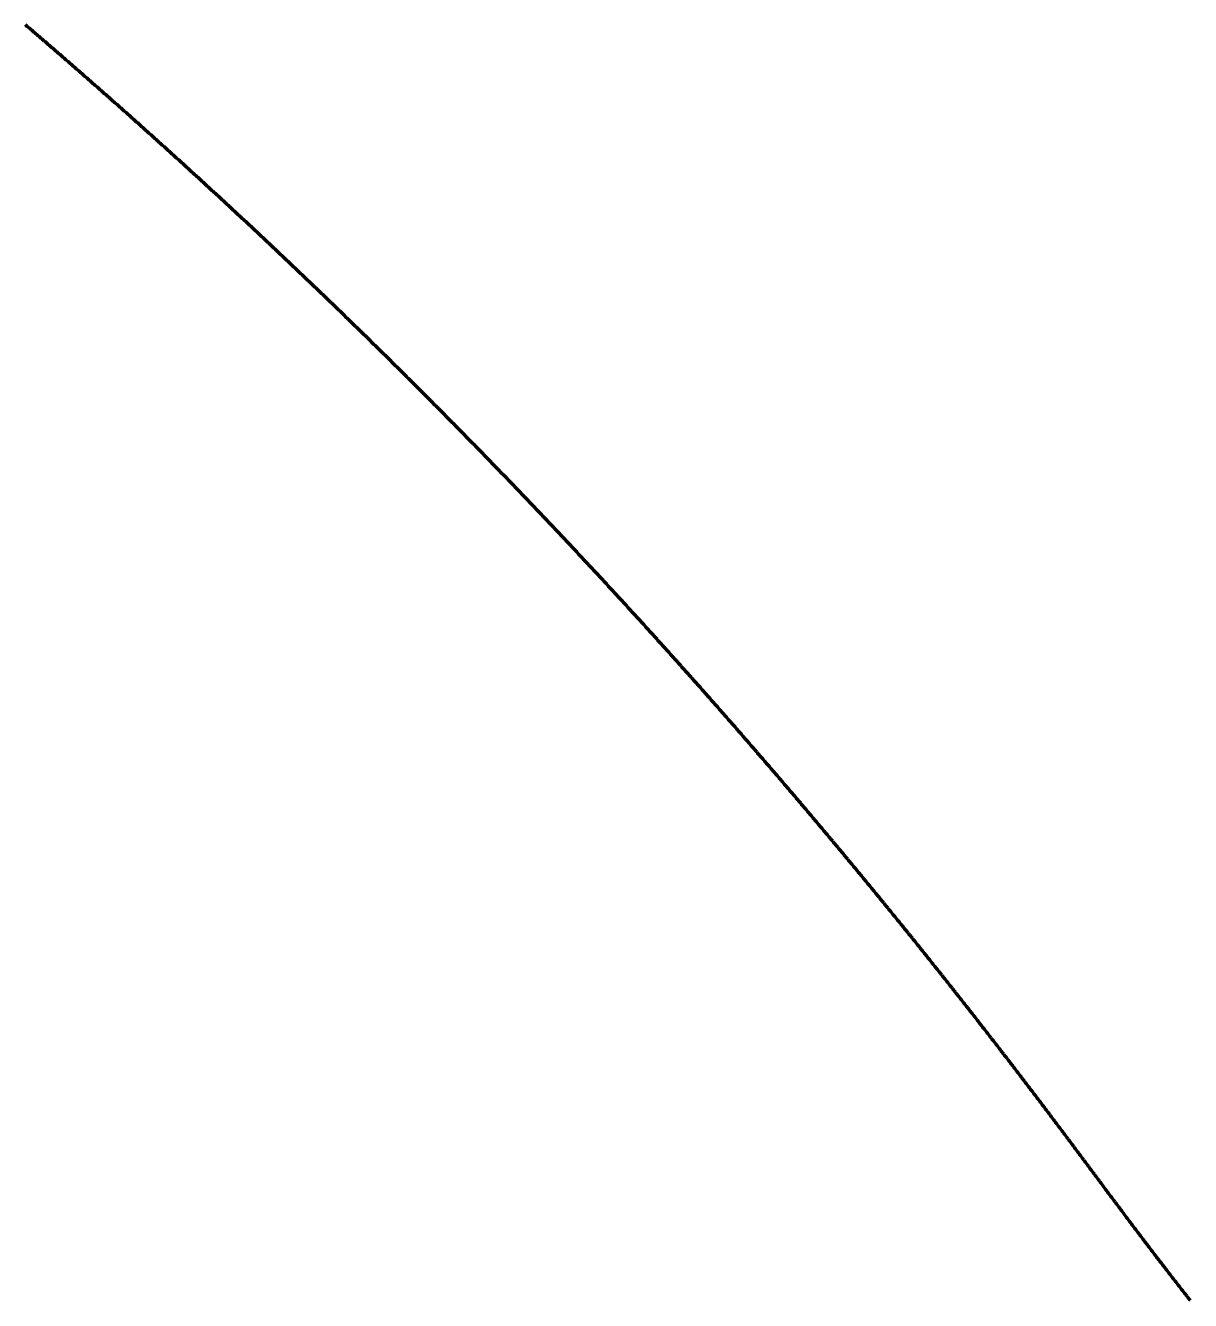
# Model space of a CAD drawing. Header units: metres. Extents: x 84843 to 90196, y 2281619 to 2289011.
# Drawn here: x 88462.3 to 88884.5, y 2284852.8 to 2285314.7 of the extents above; entities that cross this region are included whole.
import ezdxf

# ---------------------------------------------------------------- set-up
doc = ezdxf.new("R2010")
doc.units = ezdxf.units.M
doc.layers.add('Linje - 1', color=5, linetype='Continuous', lineweight=200)

msp = doc.modelspace()

# ---------------------------------------------------------------- linework, layer by layer
at = {"layer": 'Linje - 1'}
msp.add_polyline3d([(88884.46, 2284852.73, 10.27), (88884.15, 2284853.13, 10.28), (88883.84, 2284853.52, 10.29), (88883.53, 2284853.91, 10.3), (88883.22, 2284854.3, 10.31), (88882.91, 2284854.7, 10.33), (88882.6, 2284855.09, 10.34), (88882.29, 2284855.48, 10.35), (88881.98, 2284855.87, 10.36), (88881.67, 2284856.27, 10.37), (88881.36, 2284856.66, 10.38), (88881.06, 2284857.05, 10.39), (88880.75, 2284857.45, 10.4), (88880.44, 2284857.84, 10.41), (88880.13, 2284858.24, 10.42), (88879.82, 2284858.63, 10.43), (88879.52, 2284859.02, 10.44), (88879.21, 2284859.42, 10.45), (88878.9, 2284859.81, 10.46), (88878.59, 2284860.21, 10.47), (88878.29, 2284860.6, 10.49), (88877.98, 2284861, 10.5), (88877.67, 2284861.39, 10.51), (88877.37, 2284861.79, 10.52), (88877.06, 2284862.18, 10.53), (88876.76, 2284862.58, 10.54), (88876.45, 2284862.97, 10.55), (88876.14, 2284863.37, 10.56), (88875.84, 2284863.77, 10.58), (88875.53, 2284864.16, 10.59), (88875.23, 2284864.56, 10.6), (88874.92, 2284864.95, 10.61), (88874.62, 2284865.35, 10.62), (88874.31, 2284865.75, 10.64), (88874.01, 2284866.14, 10.65), (88873.7, 2284866.54, 10.66), (88873.4, 2284866.94, 10.67), (88873.1, 2284867.33, 10.68), (88872.79, 2284867.73, 10.69), (88872.49, 2284868.13, 10.71), (88872.18, 2284868.52, 10.72), (88871.88, 2284868.92, 10.73), (88871.58, 2284869.32, 10.74), (88871.27, 2284869.72, 10.76), (88870.97, 2284870.11, 10.77), (88870.67, 2284870.51, 10.78), (88870.36, 2284870.91, 10.79), (88870.06, 2284871.31, 10.81), (88869.76, 2284871.7, 10.82), (88869.45, 2284872.1, 10.83), (88869.15, 2284872.5, 10.84), (88868.85, 2284872.9, 10.86), (88868.55, 2284873.3, 10.87), (88868.24, 2284873.69, 10.88), (88867.94, 2284874.09, 10.9), (88867.64, 2284874.49, 10.91), (88867.34, 2284874.89, 10.92), (88867.04, 2284875.29, 10.94), (88866.73, 2284875.69, 10.95), (88866.43, 2284876.09, 10.96), (88866.13, 2284876.48, 10.98), (88865.83, 2284876.88, 10.99), (88865.53, 2284877.28, 11), (88865.23, 2284877.68, 11.02), (88864.93, 2284878.08, 11.03), (88864.63, 2284878.48, 11.04), (88864.32, 2284878.88, 11.06), (88864.02, 2284879.28, 11.07), (88863.72, 2284879.68, 11.08), (88863.42, 2284880.08, 11.1), (88863.12, 2284880.48, 11.11), (88862.82, 2284880.88, 11.13), (88862.52, 2284881.28, 11.14), (88862.22, 2284881.68, 11.15), (88861.92, 2284882.07, 11.17), (88861.62, 2284882.47, 11.18), (88861.32, 2284882.87, 11.2), (88861.02, 2284883.27, 11.21), (88860.72, 2284883.67, 11.22), (88860.42, 2284884.07, 11.24), (88860.12, 2284884.47, 11.25), (88859.82, 2284884.87, 11.27), (88859.52, 2284885.27, 11.28), (88859.22, 2284885.67, 11.3), (88858.92, 2284886.08, 11.31), (88858.62, 2284886.48, 11.33), (88858.32, 2284886.88, 11.34), (88858.02, 2284887.28, 11.36), (88857.72, 2284887.68, 11.37), (88857.42, 2284888.08, 11.39), (88857.12, 2284888.48, 11.4), (88856.82, 2284888.88, 11.42), (88856.52, 2284889.28, 11.43), (88856.22, 2284889.68, 11.45), (88855.93, 2284890.08, 11.46), (88855.63, 2284890.48, 11.48), (88855.33, 2284890.88, 11.49), (88855.03, 2284891.28, 11.51), (88854.73, 2284891.68, 11.52), (88854.43, 2284892.08, 11.54), (88854.13, 2284892.48, 11.55), (88853.83, 2284892.88, 11.57), (88853.53, 2284893.29, 11.58), (88853.23, 2284893.69, 11.6), (88852.94, 2284894.09, 11.62), (88852.64, 2284894.49, 11.63), (88852.34, 2284894.89, 11.65), (88852.04, 2284895.29, 11.66), (88851.74, 2284895.69, 11.68), (88851.44, 2284896.09, 11.7), (88851.14, 2284896.49, 11.71), (88850.84, 2284896.89, 11.73), (88850.54, 2284897.29, 11.74), (88850.25, 2284897.69, 11.76), (88849.95, 2284898.1, 11.78), (88849.65, 2284898.5, 11.79), (88849.35, 2284898.9, 11.81), (88849.05, 2284899.3, 11.83), (88848.75, 2284899.7, 11.84), (88848.45, 2284900.1, 11.86), (88848.15, 2284900.5, 11.88), (88847.86, 2284900.9, 11.89), (88847.56, 2284901.3, 11.91), (88847.26, 2284901.7, 11.93), (88846.96, 2284902.11, 11.94), (88846.66, 2284902.51, 11.96), (88846.36, 2284902.91, 11.98), (88846.06, 2284903.31, 11.99), (88845.76, 2284903.71, 12.01), (88845.47, 2284904.11, 12.03), (88845.17, 2284904.51, 12.05), (88844.87, 2284904.91, 12.06), (88844.57, 2284905.31, 12.08), (88844.27, 2284905.71, 12.1), (88843.97, 2284906.11, 12.11), (88843.67, 2284906.51, 12.13), (88843.37, 2284906.91, 12.15), (88843.07, 2284907.32, 12.17), (88842.77, 2284907.72, 12.19), (88842.48, 2284908.12, 12.2), (88842.18, 2284908.52, 12.22), (88841.88, 2284908.92, 12.24), (88841.58, 2284909.32, 12.26), (88841.28, 2284909.72, 12.27), (88840.98, 2284910.12, 12.29), (88840.68, 2284910.52, 12.31), (88840.38, 2284910.92, 12.33), (88840.08, 2284911.32, 12.35), (88839.78, 2284911.72, 12.36), (88839.48, 2284912.12, 12.38), (88839.18, 2284912.52, 12.4), (88838.88, 2284912.92, 12.42), (88838.58, 2284913.32, 12.44), (88838.28, 2284913.72, 12.46), (88837.98, 2284914.12, 12.48), (88837.68, 2284914.52, 12.49), (88837.38, 2284914.92, 12.51), (88837.08, 2284915.32, 12.53), (88836.78, 2284915.72, 12.55), (88836.48, 2284916.12, 12.57), (88836.18, 2284916.52, 12.59), (88835.88, 2284916.92, 12.61), (88835.58, 2284917.32, 12.63), (88835.28, 2284917.72, 12.64), (88834.98, 2284918.12, 12.66), (88834.68, 2284918.52, 12.68), (88834.38, 2284918.92, 12.7), (88834.08, 2284919.32, 12.72), (88833.78, 2284919.72, 12.74), (88833.48, 2284920.12, 12.76), (88833.18, 2284920.52, 12.78), (88832.87, 2284920.92, 12.8), (88832.57, 2284921.32, 12.82), (88832.27, 2284921.71, 12.84), (88831.97, 2284922.11, 12.86), (88831.67, 2284922.51, 12.88), (88831.37, 2284922.91, 12.9), (88831.07, 2284923.31, 12.92), (88830.76, 2284923.71, 12.94), (88830.46, 2284924.11, 12.96), (88830.16, 2284924.51, 12.98), (88829.86, 2284924.9, 13), (88829.56, 2284925.3, 13.02), (88829.26, 2284925.7, 13.04), (88828.95, 2284926.1, 13.06), (88828.65, 2284926.5, 13.08), (88828.35, 2284926.9, 13.1), (88828.05, 2284927.29, 13.12), (88827.74, 2284927.69, 13.14), (88827.44, 2284928.09, 13.16), (88827.14, 2284928.49, 13.18), (88826.84, 2284928.89, 13.2), (88826.53, 2284929.28, 13.22), (88826.23, 2284929.68, 13.24), (88825.93, 2284930.08, 13.26), (88825.62, 2284930.48, 13.28), (88825.32, 2284930.88, 13.3), (88825.02, 2284931.27, 13.33), (88824.71, 2284931.67, 13.35), (88824.41, 2284932.07, 13.37), (88824.11, 2284932.47, 13.39), (88823.8, 2284932.86, 13.41), (88823.5, 2284933.26, 13.43), (88823.2, 2284933.66, 13.45), (88822.89, 2284934.06, 13.47), (88822.59, 2284934.45, 13.49), (88822.29, 2284934.85, 13.52), (88821.98, 2284935.25, 13.54), (88821.68, 2284935.64, 13.56), (88821.37, 2284936.04, 13.58), (88821.07, 2284936.44, 13.6), (88820.77, 2284936.83, 13.62), (88820.46, 2284937.23, 13.65), (88820.16, 2284937.63, 13.67), (88819.85, 2284938.02, 13.69), (88819.55, 2284938.42, 13.71), (88819.24, 2284938.82, 13.73), (88818.94, 2284939.21, 13.76), (88818.63, 2284939.61, 13.78), (88818.33, 2284940.01, 13.8), (88818.02, 2284940.4, 13.82), (88817.72, 2284940.8, 13.84), (88817.41, 2284941.19, 13.87), (88817.11, 2284941.59, 13.89), (88816.8, 2284941.99, 13.91), (88816.5, 2284942.38, 13.93), (88816.19, 2284942.78, 13.96), (88815.89, 2284943.17, 13.98), (88815.58, 2284943.57, 14), (88815.27, 2284943.96, 14.02), (88814.97, 2284944.36, 14.05), (88814.66, 2284944.76, 14.07), (88814.36, 2284945.15, 14.09), (88814.05, 2284945.55, 14.12), (88813.74, 2284945.94, 14.14), (88813.44, 2284946.34, 14.16), (88813.13, 2284946.73, 14.19), (88812.83, 2284947.13, 14.21), (88812.52, 2284947.52, 14.23), (88812.21, 2284947.92, 14.26), (88811.91, 2284948.31, 14.28), (88811.6, 2284948.71, 14.3), (88811.29, 2284949.1, 14.33), (88810.99, 2284949.5, 14.35), (88810.68, 2284949.89, 14.37), (88810.37, 2284950.29, 14.4), (88810.07, 2284950.68, 14.42), (88809.76, 2284951.08, 14.44), (88809.45, 2284951.47, 14.47), (88809.14, 2284951.86, 14.49), (88808.84, 2284952.26, 14.52), (88808.53, 2284952.65, 14.54), (88808.22, 2284953.05, 14.56), (88807.91, 2284953.44, 14.59), (88807.61, 2284953.84, 14.61), (88807.3, 2284954.23, 14.64), (88806.99, 2284954.62, 14.66), (88806.68, 2284955.02, 14.68), (88806.37, 2284955.41, 14.71), (88806.07, 2284955.81, 14.73), (88805.76, 2284956.2, 14.76), (88805.45, 2284956.59, 14.78), (88805.14, 2284956.99, 14.81), (88804.83, 2284957.38, 14.83), (88804.53, 2284957.77, 14.86), (88804.22, 2284958.17, 14.88), (88803.91, 2284958.56, 14.9), (88803.6, 2284958.95, 14.93), (88803.29, 2284959.35, 14.95), (88802.98, 2284959.74, 14.98), (88802.67, 2284960.13, 15), (88802.36, 2284960.53, 15.03), (88802.05, 2284960.92, 15.05), (88801.75, 2284961.31, 15.08), (88801.44, 2284961.71, 15.1), (88801.13, 2284962.1, 15.13), (88800.82, 2284962.49, 15.15), (88800.51, 2284962.88, 15.18), (88800.2, 2284963.28, 15.2), (88799.89, 2284963.67, 15.23), (88799.58, 2284964.06, 15.25), (88799.27, 2284964.45, 15.28), (88798.96, 2284964.85, 15.3), (88798.65, 2284965.24, 15.33), (88798.34, 2284965.63, 15.35), (88798.03, 2284966.02, 15.38), (88797.72, 2284966.42, 15.4), (88797.41, 2284966.81, 15.43), (88797.1, 2284967.2, 15.45), (88796.79, 2284967.59, 15.48), (88796.48, 2284967.98, 15.5), (88796.17, 2284968.38, 15.53), (88795.86, 2284968.77, 15.55), (88795.55, 2284969.16, 15.58), (88795.23, 2284969.55, 15.6), (88794.92, 2284969.94, 15.63), (88794.61, 2284970.33, 15.65), (88794.3, 2284970.72, 15.68), (88793.99, 2284971.12, 15.7), (88793.68, 2284971.51, 15.73), (88793.37, 2284971.9, 15.75), (88793.06, 2284972.29, 15.78), (88792.75, 2284972.68, 15.8), (88792.43, 2284973.07, 15.83), (88792.12, 2284973.46, 15.85), (88791.81, 2284973.85, 15.88), (88791.5, 2284974.25, 15.9), (88791.19, 2284974.64, 15.93), (88790.87, 2284975.03, 15.95), (88790.56, 2284975.42, 15.98), (88790.25, 2284975.81, 16), (88789.94, 2284976.2, 16.03), (88789.63, 2284976.59, 16.05), (88789.31, 2284976.98, 16.08), (88789, 2284977.37, 16.1), (88788.69, 2284977.76, 16.13), (88788.38, 2284978.15, 16.15), (88788.06, 2284978.54, 16.18), (88787.75, 2284978.93, 16.2), (88787.44, 2284979.32, 16.23), (88787.13, 2284979.71, 16.25), (88786.81, 2284980.1, 16.28), (88786.5, 2284980.49, 16.3), (88786.19, 2284980.88, 16.33), (88785.87, 2284981.27, 16.35), (88785.56, 2284981.66, 16.38), (88785.25, 2284982.05, 16.4), (88784.93, 2284982.44, 16.43), (88784.62, 2284982.83, 16.45), (88784.31, 2284983.22, 16.48), (88783.99, 2284983.61, 16.5), (88783.68, 2284984, 16.53), (88783.37, 2284984.39, 16.55), (88783.05, 2284984.78, 16.58), (88782.74, 2284985.17, 16.6), (88782.42, 2284985.55, 16.63), (88782.11, 2284985.94, 16.65), (88781.8, 2284986.33, 16.68), (88781.48, 2284986.72, 16.7), (88781.17, 2284987.11, 16.73), (88780.85, 2284987.5, 16.75), (88780.54, 2284987.89, 16.78), (88780.22, 2284988.28, 16.8), (88779.91, 2284988.66, 16.83), (88779.59, 2284989.05, 16.85), (88779.28, 2284989.44, 16.88), (88778.96, 2284989.83, 16.9), (88778.65, 2284990.22, 16.93), (88778.33, 2284990.61, 16.95), (88778.02, 2284990.99, 16.98), (88777.7, 2284991.38, 17), (88777.39, 2284991.77, 17.03), (88777.07, 2284992.16, 17.05), (88776.76, 2284992.55, 17.08), (88776.44, 2284992.93, 17.1), (88776.13, 2284993.32, 17.13), (88775.81, 2284993.71, 17.15), (88775.5, 2284994.1, 17.18), (88775.18, 2284994.49, 17.2), (88774.86, 2284994.87, 17.23), (88774.55, 2284995.26, 17.25), (88774.23, 2284995.65, 17.28), (88773.92, 2284996.04, 17.3), (88773.6, 2284996.42, 17.33), (88773.28, 2284996.81, 17.35), (88772.97, 2284997.2, 17.38), (88772.65, 2284997.58, 17.4), (88772.33, 2284997.97, 17.43), (88772.02, 2284998.36, 17.45), (88771.7, 2284998.75, 17.48), (88771.38, 2284999.13, 17.5), (88771.07, 2284999.52, 17.53), (88770.75, 2284999.91, 17.55), (88770.43, 2285000.29, 17.58), (88770.12, 2285000.68, 17.6), (88769.8, 2285001.07, 17.63), (88769.48, 2285001.45, 17.65), (88769.16, 2285001.84, 17.68), (88768.85, 2285002.23, 17.7), (88768.53, 2285002.61, 17.73), (88768.21, 2285003, 17.75), (88767.89, 2285003.38, 17.78), (88767.58, 2285003.77, 17.8), (88767.26, 2285004.16, 17.83), (88766.94, 2285004.54, 17.85), (88766.62, 2285004.93, 17.88), (88766.31, 2285005.31, 17.9), (88765.99, 2285005.7, 17.93), (88765.67, 2285006.09, 17.95), (88765.35, 2285006.47, 17.98), (88765.03, 2285006.86, 18), (88764.71, 2285007.24, 18.03), (88764.4, 2285007.63, 18.05), (88764.08, 2285008.01, 18.08), (88763.76, 2285008.4, 18.1), (88763.44, 2285008.78, 18.13), (88763.12, 2285009.17, 18.15), (88762.8, 2285009.55, 18.18), (88762.48, 2285009.94, 18.2), (88762.16, 2285010.32, 18.23), (88761.85, 2285010.71, 18.25), (88761.53, 2285011.09, 18.28), (88761.21, 2285011.48, 18.3), (88760.89, 2285011.86, 18.33), (88760.57, 2285012.25, 18.35), (88760.25, 2285012.63, 18.38), (88759.93, 2285013.02, 18.4), (88759.61, 2285013.4, 18.43), (88759.29, 2285013.79, 18.45), (88758.97, 2285014.17, 18.48), (88758.65, 2285014.56, 18.5), (88758.33, 2285014.94, 18.53), (88758.01, 2285015.32, 18.55), (88757.69, 2285015.71, 18.58), (88757.37, 2285016.09, 18.6), (88757.05, 2285016.48, 18.63), (88756.73, 2285016.86, 18.65), (88756.41, 2285017.24, 18.68), (88756.09, 2285017.63, 18.7), (88755.77, 2285018.01, 18.73), (88755.45, 2285018.4, 18.75), (88755.13, 2285018.78, 18.78), (88754.81, 2285019.16, 18.8), (88754.49, 2285019.55, 18.83), (88754.17, 2285019.93, 18.85), (88753.84, 2285020.31, 18.88), (88753.52, 2285020.7, 18.9), (88753.2, 2285021.08, 18.93), (88752.88, 2285021.46, 18.95), (88752.56, 2285021.85, 18.98), (88752.24, 2285022.23, 19), (88751.92, 2285022.61, 19.03), (88751.6, 2285022.99, 19.05), (88751.27, 2285023.38, 19.08), (88750.95, 2285023.76, 19.1), (88750.63, 2285024.14, 19.13), (88750.31, 2285024.53, 19.15), (88749.99, 2285024.91, 19.18), (88749.66, 2285025.29, 19.2), (88749.34, 2285025.67, 19.23), (88749.02, 2285026.06, 19.25), (88748.7, 2285026.44, 19.28), (88748.38, 2285026.82, 19.3), (88748.05, 2285027.2, 19.33), (88747.73, 2285027.58, 19.35), (88747.41, 2285027.97, 19.38), (88747.09, 2285028.35, 19.4), (88746.76, 2285028.73, 19.43), (88746.44, 2285029.11, 19.45), (88746.12, 2285029.49, 19.48), (88745.79, 2285029.88, 19.5), (88745.47, 2285030.26, 19.53), (88745.15, 2285030.64, 19.55), (88744.83, 2285031.02, 19.58), (88744.5, 2285031.4, 19.6), (88744.18, 2285031.78, 19.63), (88743.86, 2285032.17, 19.65), (88743.53, 2285032.55, 19.68), (88743.21, 2285032.93, 19.7), (88742.89, 2285033.31, 19.73), (88742.56, 2285033.69, 19.75), (88742.24, 2285034.07, 19.78), (88741.91, 2285034.45, 19.8), (88741.59, 2285034.83, 19.83), (88741.27, 2285035.21, 19.85), (88740.94, 2285035.59, 19.88), (88740.62, 2285035.98, 19.9), (88740.29, 2285036.36, 19.93), (88739.97, 2285036.74, 19.95), (88739.65, 2285037.12, 19.98), (88739.32, 2285037.5, 20), (88739, 2285037.88, 20.03), (88738.67, 2285038.26, 20.05), (88738.35, 2285038.64, 20.08), (88738.02, 2285039.02, 20.1), (88737.7, 2285039.4, 20.13), (88737.37, 2285039.78, 20.15), (88737.05, 2285040.16, 20.18), (88736.72, 2285040.54, 20.2), (88736.4, 2285040.92, 20.23), (88736.07, 2285041.3, 20.25), (88735.75, 2285041.68, 20.28), (88735.42, 2285042.06, 20.3), (88735.1, 2285042.44, 20.33), (88734.77, 2285042.82, 20.35), (88734.45, 2285043.2, 20.38), (88734.12, 2285043.58, 20.4), (88733.79, 2285043.96, 20.43), (88733.47, 2285044.34, 20.45), (88733.14, 2285044.71, 20.48), (88732.82, 2285045.09, 20.5), (88732.49, 2285045.47, 20.53), (88732.16, 2285045.85, 20.55), (88731.84, 2285046.23, 20.58), (88731.51, 2285046.61, 20.6), (88731.19, 2285046.99, 20.63), (88730.86, 2285047.37, 20.65), (88730.53, 2285047.75, 20.68), (88730.21, 2285048.12, 20.7), (88729.88, 2285048.5, 20.73), (88729.55, 2285048.88, 20.75), (88729.23, 2285049.26, 20.78), (88728.9, 2285049.64, 20.8), (88728.57, 2285050.02, 20.83), (88728.25, 2285050.4, 20.85), (88727.92, 2285050.77, 20.88), (88727.59, 2285051.15, 20.9), (88727.26, 2285051.53, 20.93), (88726.94, 2285051.91, 20.95), (88726.61, 2285052.29, 20.98), (88726.28, 2285052.66, 21), (88725.95, 2285053.04, 21.03), (88725.63, 2285053.42, 21.05), (88725.3, 2285053.8, 21.08), (88724.97, 2285054.17, 21.1), (88724.64, 2285054.55, 21.13), (88724.32, 2285054.93, 21.15), (88723.99, 2285055.31, 21.18), (88723.66, 2285055.68, 21.2), (88723.33, 2285056.06, 21.23), (88723, 2285056.44, 21.25), (88722.68, 2285056.82, 21.28), (88722.35, 2285057.19, 21.3), (88722.02, 2285057.57, 21.33), (88721.69, 2285057.95, 21.35), (88721.36, 2285058.32, 21.38), (88721.03, 2285058.7, 21.4), (88720.7, 2285059.08, 21.43), (88720.38, 2285059.45, 21.45), (88720.05, 2285059.83, 21.48), (88719.72, 2285060.21, 21.5), (88719.39, 2285060.58, 21.53), (88719.06, 2285060.96, 21.55), (88718.73, 2285061.34, 21.58), (88718.4, 2285061.71, 21.6), (88718.07, 2285062.09, 21.63), (88717.74, 2285062.46, 21.65), (88717.41, 2285062.84, 21.68), (88717.08, 2285063.22, 21.7), (88716.75, 2285063.59, 21.73), (88716.42, 2285063.97, 21.75), (88716.09, 2285064.34, 21.78), (88715.76, 2285064.72, 21.8), (88715.43, 2285065.1, 21.83), (88715.1, 2285065.47, 21.85), (88714.77, 2285065.85, 21.88), (88714.44, 2285066.22, 21.9), (88714.11, 2285066.6, 21.93), (88713.78, 2285066.97, 21.95), (88713.45, 2285067.35, 21.98), (88713.12, 2285067.72, 22), (88712.79, 2285068.1, 22.03), (88712.46, 2285068.47, 22.05), (88712.13, 2285068.85, 22.08), (88711.8, 2285069.22, 22.1), (88711.47, 2285069.6, 22.13), (88711.14, 2285069.97, 22.15), (88710.81, 2285070.35, 22.18), (88710.48, 2285070.72, 22.2), (88710.14, 2285071.1, 22.23), (88709.81, 2285071.47, 22.25), (88709.48, 2285071.85, 22.28), (88709.15, 2285072.22, 22.3), (88708.82, 2285072.6, 22.33), (88708.49, 2285072.97, 22.35), (88708.16, 2285073.34, 22.38), (88707.82, 2285073.72, 22.4), (88707.49, 2285074.09, 22.43), (88707.16, 2285074.47, 22.45), (88706.83, 2285074.84, 22.48), (88706.5, 2285075.21, 22.5), (88706.17, 2285075.59, 22.53), (88705.83, 2285075.96, 22.55), (88705.5, 2285076.34, 22.58), (88705.17, 2285076.71, 22.6), (88704.84, 2285077.08, 22.63), (88704.5, 2285077.46, 22.65), (88704.17, 2285077.83, 22.68), (88703.84, 2285078.2, 22.7), (88703.51, 2285078.58, 22.73), (88703.17, 2285078.95, 22.75), (88702.84, 2285079.32, 22.78), (88702.51, 2285079.7, 22.8), (88702.18, 2285080.07, 22.83), (88701.84, 2285080.44, 22.85), (88701.51, 2285080.81, 22.88), (88701.18, 2285081.19, 22.9), (88700.84, 2285081.56, 22.93), (88700.51, 2285081.93, 22.95), (88700.18, 2285082.31, 22.98), (88699.84, 2285082.68, 23), (88699.51, 2285083.05, 23.03), (88699.18, 2285083.42, 23.05), (88698.84, 2285083.8, 23.08), (88698.51, 2285084.17, 23.1), (88698.17, 2285084.54, 23.13), (88697.84, 2285084.91, 23.15), (88697.51, 2285085.28, 23.18), (88697.17, 2285085.66, 23.2), (88696.84, 2285086.03, 23.23), (88696.5, 2285086.4, 23.25), (88696.17, 2285086.77, 23.28), (88695.84, 2285087.14, 23.3), (88695.5, 2285087.52, 23.33), (88695.17, 2285087.89, 23.35), (88694.83, 2285088.26, 23.38), (88694.5, 2285088.63, 23.4), (88694.16, 2285089, 23.43), (88693.83, 2285089.37, 23.45), (88693.49, 2285089.74, 23.48), (88693.16, 2285090.12, 23.5), (88692.82, 2285090.49, 23.53), (88692.49, 2285090.86, 23.55), (88692.15, 2285091.23, 23.58), (88691.82, 2285091.6, 23.6), (88691.48, 2285091.97, 23.63), (88691.15, 2285092.34, 23.65), (88690.81, 2285092.71, 23.68), (88690.48, 2285093.08, 23.7), (88690.14, 2285093.45, 23.73), (88689.8, 2285093.82, 23.75), (88689.47, 2285094.2, 23.78), (88689.13, 2285094.57, 23.8), (88688.8, 2285094.94, 23.83), (88688.46, 2285095.31, 23.85), (88688.12, 2285095.68, 23.88), (88687.79, 2285096.05, 23.9), (88687.45, 2285096.42, 23.93), (88687.12, 2285096.79, 23.95), (88686.78, 2285097.16, 23.98), (88686.44, 2285097.53, 24), (88686.11, 2285097.9, 24.03), (88685.77, 2285098.27, 24.05), (88685.43, 2285098.64, 24.08), (88685.1, 2285099.01, 24.1), (88684.76, 2285099.37, 24.13), (88684.42, 2285099.74, 24.15), (88684.09, 2285100.11, 24.18), (88683.75, 2285100.48, 24.2), (88683.41, 2285100.85, 24.23), (88683.08, 2285101.22, 24.25), (88682.74, 2285101.59, 24.28), (88682.4, 2285101.96, 24.3), (88682.06, 2285102.33, 24.33), (88681.73, 2285102.7, 24.35), (88681.39, 2285103.07, 24.38), (88681.05, 2285103.44, 24.4), (88680.71, 2285103.8, 24.43), (88680.38, 2285104.17, 24.45), (88680.04, 2285104.54, 24.48), (88679.7, 2285104.91, 24.5), (88679.36, 2285105.28, 24.53), (88679.02, 2285105.65, 24.55), (88678.69, 2285106.02, 24.58), (88678.35, 2285106.38, 24.6), (88678.01, 2285106.75, 24.63), (88677.67, 2285107.12, 24.65), (88677.33, 2285107.49, 24.68), (88676.99, 2285107.86, 24.7), (88676.66, 2285108.22, 24.73), (88676.32, 2285108.59, 24.75), (88675.98, 2285108.96, 24.78), (88675.64, 2285109.33, 24.8), (88675.3, 2285109.7, 24.83), (88674.96, 2285110.06, 24.85), (88674.62, 2285110.43, 24.88), (88674.28, 2285110.8, 24.9), (88673.94, 2285111.17, 24.93), (88673.6, 2285111.53, 24.95), (88673.27, 2285111.9, 24.98), (88672.93, 2285112.27, 25), (88672.59, 2285112.63, 25.03), (88672.25, 2285113, 25.05), (88671.91, 2285113.37, 25.08), (88671.57, 2285113.73, 25.1), (88671.23, 2285114.1, 25.12), (88670.89, 2285114.47, 25.15), (88670.55, 2285114.84, 25.17), (88670.21, 2285115.2, 25.2), (88669.87, 2285115.57, 25.22), (88669.53, 2285115.94, 25.25), (88669.19, 2285116.3, 25.27), (88668.85, 2285116.67, 25.3), (88668.51, 2285117.03, 25.32), (88668.17, 2285117.4, 25.35), (88667.83, 2285117.77, 25.37), (88667.49, 2285118.13, 25.39), (88667.15, 2285118.5, 25.42), (88666.8, 2285118.86, 25.44), (88666.46, 2285119.23, 25.47), (88666.12, 2285119.6, 25.49), (88665.78, 2285119.96, 25.52), (88665.44, 2285120.33, 25.54), (88665.1, 2285120.69, 25.57), (88664.76, 2285121.06, 25.59), (88664.42, 2285121.42, 25.61), (88664.08, 2285121.79, 25.64), (88663.74, 2285122.16, 25.66), (88663.39, 2285122.52, 25.69), (88663.05, 2285122.89, 25.71), (88662.71, 2285123.25, 25.74), (88662.37, 2285123.62, 25.76), (88662.03, 2285123.98, 25.78), (88661.69, 2285124.35, 25.81), (88661.34, 2285124.71, 25.83), (88661, 2285125.08, 25.86), (88660.66, 2285125.44, 25.88), (88660.32, 2285125.81, 25.9), (88659.98, 2285126.17, 25.93), (88659.63, 2285126.53, 25.95), (88659.29, 2285126.9, 25.98), (88658.95, 2285127.26, 26), (88658.61, 2285127.63, 26.02), (88658.26, 2285127.99, 26.05), (88657.92, 2285128.36, 26.07), (88657.58, 2285128.72, 26.1), (88657.24, 2285129.08, 26.12), (88656.89, 2285129.45, 26.14), (88656.55, 2285129.81, 26.17), (88656.21, 2285130.18, 26.19), (88655.86, 2285130.54, 26.22), (88655.52, 2285130.9, 26.24), (88655.18, 2285131.27, 26.26), (88654.83, 2285131.63, 26.29), (88654.49, 2285131.99, 26.31), (88654.15, 2285132.36, 26.34), (88653.8, 2285132.72, 26.36), (88653.46, 2285133.08, 26.38), (88653.12, 2285133.45, 26.41), (88652.77, 2285133.81, 26.43), (88652.43, 2285134.17, 26.46), (88652.09, 2285134.54, 26.48), (88651.74, 2285134.9, 26.5), (88651.4, 2285135.26, 26.53), (88651.05, 2285135.63, 26.55), (88650.71, 2285135.99, 26.57), (88650.37, 2285136.35, 26.6), (88650.02, 2285136.71, 26.62), (88649.68, 2285137.08, 26.64), (88649.33, 2285137.44, 26.67), (88648.99, 2285137.8, 26.69), (88648.64, 2285138.16, 26.72), (88648.3, 2285138.53, 26.74), (88647.95, 2285138.89, 26.76), (88647.61, 2285139.25, 26.79), (88647.26, 2285139.61, 26.81), (88646.92, 2285139.97, 26.83), (88646.58, 2285140.34, 26.86), (88646.23, 2285140.7, 26.88), (88645.88, 2285141.06, 26.9), (88645.54, 2285141.42, 26.93), (88645.19, 2285141.78, 26.95), (88644.85, 2285142.14, 26.97), (88644.5, 2285142.51, 27), (88644.16, 2285142.87, 27.02), (88643.81, 2285143.23, 27.04), (88643.47, 2285143.59, 27.07), (88643.12, 2285143.95, 27.09), (88642.78, 2285144.31, 27.11), (88642.43, 2285144.67, 27.14), (88642.08, 2285145.03, 27.16), (88641.74, 2285145.4, 27.18), (88641.39, 2285145.76, 27.21), (88641.05, 2285146.12, 27.23), (88640.7, 2285146.48, 27.25), (88640.35, 2285146.84, 27.28), (88640.01, 2285147.2, 27.3), (88639.66, 2285147.56, 27.32), (88639.31, 2285147.92, 27.35), (88638.97, 2285148.28, 27.37), (88638.62, 2285148.64, 27.39), (88638.27, 2285149, 27.42), (88637.93, 2285149.36, 27.44), (88637.58, 2285149.72, 27.46), (88637.23, 2285150.08, 27.49), (88636.89, 2285150.44, 27.51), (88636.54, 2285150.8, 27.53), (88636.19, 2285151.16, 27.55), (88635.84, 2285151.52, 27.58), (88635.5, 2285151.88, 27.6), (88635.15, 2285152.24, 27.62), (88634.8, 2285152.6, 27.65), (88634.46, 2285152.96, 27.67), (88634.11, 2285153.32, 27.69), (88633.76, 2285153.68, 27.71), (88633.41, 2285154.04, 27.74), (88633.06, 2285154.4, 27.76), (88632.72, 2285154.76, 27.78), (88632.37, 2285155.11, 27.81), (88632.02, 2285155.47, 27.83), (88631.67, 2285155.83, 27.85), (88631.32, 2285156.19, 27.87), (88630.98, 2285156.55, 27.9), (88630.63, 2285156.91, 27.92), (88630.28, 2285157.27, 27.94), (88629.93, 2285157.63, 27.97), (88629.58, 2285157.98, 27.99), (88629.23, 2285158.34, 28.01), (88628.89, 2285158.7, 28.03), (88628.54, 2285159.06, 28.06), (88628.19, 2285159.42, 28.08), (88627.84, 2285159.78, 28.1), (88627.49, 2285160.13, 28.12), (88627.14, 2285160.49, 28.15), (88626.79, 2285160.85, 28.17), (88626.44, 2285161.21, 28.19), (88626.09, 2285161.57, 28.22), (88625.74, 2285161.92, 28.24), (88625.39, 2285162.28, 28.26), (88625.05, 2285162.64, 28.28), (88624.7, 2285163, 28.31), (88624.35, 2285163.35, 28.33), (88624, 2285163.71, 28.35), (88623.65, 2285164.07, 28.37), (88623.3, 2285164.43, 28.4), (88622.95, 2285164.78, 28.42), (88622.6, 2285165.14, 28.44), (88622.25, 2285165.5, 28.46), (88621.9, 2285165.85, 28.48), (88621.55, 2285166.21, 28.51), (88621.2, 2285166.57, 28.53), (88620.85, 2285166.93, 28.55), (88620.5, 2285167.28, 28.57), (88620.15, 2285167.64, 28.6), (88619.79, 2285167.99, 28.62), (88619.44, 2285168.35, 28.64), (88619.09, 2285168.71, 28.66), (88618.74, 2285169.06, 28.69), (88618.39, 2285169.42, 28.71), (88618.04, 2285169.78, 28.73), (88617.69, 2285170.13, 28.75), (88617.34, 2285170.49, 28.77), (88616.99, 2285170.84, 28.8), (88616.64, 2285171.2, 28.82), (88616.29, 2285171.56, 28.84), (88615.93, 2285171.91, 28.86), (88615.58, 2285172.27, 28.88), (88615.23, 2285172.62, 28.91), (88614.88, 2285172.98, 28.93), (88614.53, 2285173.33, 28.95), (88614.18, 2285173.69, 28.97), (88613.83, 2285174.05, 29), (88613.47, 2285174.4, 29.02), (88613.12, 2285174.76, 29.04), (88612.77, 2285175.11, 29.06), (88612.42, 2285175.47, 29.08), (88612.07, 2285175.82, 29.11), (88611.71, 2285176.18, 29.13), (88611.36, 2285176.53, 29.15), (88611.01, 2285176.89, 29.17), (88610.66, 2285177.24, 29.19), (88610.3, 2285177.6, 29.21), (88609.95, 2285177.95, 29.24), (88609.6, 2285178.3, 29.26), (88609.25, 2285178.66, 29.28), (88608.89, 2285179.01, 29.3), (88608.54, 2285179.37, 29.32), (88608.19, 2285179.72, 29.35), (88607.84, 2285180.08, 29.37), (88607.48, 2285180.43, 29.39), (88607.13, 2285180.78, 29.41), (88606.78, 2285181.14, 29.43), (88606.42, 2285181.49, 29.45), (88606.07, 2285181.85, 29.48), (88605.72, 2285182.2, 29.5), (88605.36, 2285182.55, 29.52), (88605.01, 2285182.91, 29.54), (88604.66, 2285183.26, 29.56), (88604.3, 2285183.61, 29.58), (88603.95, 2285183.97, 29.61), (88603.59, 2285184.32, 29.63), (88603.24, 2285184.67, 29.65), (88602.89, 2285185.03, 29.67), (88602.53, 2285185.38, 29.69), (88602.18, 2285185.73, 29.71), (88601.82, 2285186.09, 29.73), (88601.47, 2285186.44, 29.76), (88601.12, 2285186.79, 29.78), (88600.76, 2285187.14, 29.8), (88600.41, 2285187.5, 29.82), (88600.05, 2285187.85, 29.84), (88599.7, 2285188.2, 29.86), (88599.34, 2285188.56, 29.88), (88598.99, 2285188.91, 29.91), (88598.63, 2285189.26, 29.93), (88598.28, 2285189.61, 29.95), (88597.92, 2285189.96, 29.97), (88597.57, 2285190.32, 29.99), (88597.21, 2285190.67, 30.01), (88596.86, 2285191.02, 30.03), (88596.5, 2285191.37, 30.06), (88596.15, 2285191.72, 30.08), (88595.79, 2285192.08, 30.1), (88595.44, 2285192.43, 30.12), (88595.08, 2285192.78, 30.14), (88594.73, 2285193.13, 30.16), (88594.37, 2285193.48, 30.18), (88594.02, 2285193.83, 30.2), (88593.66, 2285194.19, 30.22), (88593.3, 2285194.54, 30.25), (88592.95, 2285194.89, 30.27), (88592.59, 2285195.24, 30.29), (88592.24, 2285195.59, 30.31), (88591.88, 2285195.94, 30.33), (88591.52, 2285196.29, 30.35), (88591.17, 2285196.64, 30.37), (88590.81, 2285196.99, 30.39), (88590.45, 2285197.34, 30.41), (88590.1, 2285197.69, 30.43), (88589.74, 2285198.05, 30.46), (88589.39, 2285198.4, 30.48), (88589.03, 2285198.75, 30.5), (88588.67, 2285199.1, 30.52), (88588.32, 2285199.45, 30.54), (88587.96, 2285199.8, 30.56), (88587.6, 2285200.15, 30.58), (88587.24, 2285200.5, 30.6), (88586.89, 2285200.85, 30.62), (88586.53, 2285201.2, 30.64), (88586.17, 2285201.55, 30.66), (88585.82, 2285201.9, 30.69), (88585.46, 2285202.25, 30.71), (88585.1, 2285202.6, 30.73), (88584.74, 2285202.95, 30.75), (88584.39, 2285203.29, 30.77), (88584.03, 2285203.64, 30.79), (88583.67, 2285203.99, 30.81), (88583.31, 2285204.34, 30.83), (88582.95, 2285204.69, 30.85), (88582.6, 2285205.04, 30.87), (88582.24, 2285205.39, 30.89), (88581.88, 2285205.74, 30.91), (88581.52, 2285206.09, 30.93), (88581.16, 2285206.44, 30.95), (88580.81, 2285206.79, 30.97), (88580.45, 2285207.13, 31), (88580.09, 2285207.48, 31.02), (88579.73, 2285207.83, 31.04), (88579.37, 2285208.18, 31.06), (88579.01, 2285208.53, 31.08), (88578.65, 2285208.88, 31.1), (88578.3, 2285209.23, 31.12), (88577.94, 2285209.57, 31.14), (88577.58, 2285209.92, 31.16), (88577.22, 2285210.27, 31.18), (88576.86, 2285210.62, 31.2), (88576.5, 2285210.97, 31.22), (88576.14, 2285211.31, 31.24), (88575.78, 2285211.66, 31.26), (88575.42, 2285212.01, 31.28), (88575.06, 2285212.36, 31.3), (88574.7, 2285212.7, 31.32), (88574.35, 2285213.05, 31.34), (88573.99, 2285213.4, 31.36), (88573.63, 2285213.75, 31.38), (88573.27, 2285214.09, 31.4), (88572.91, 2285214.44, 31.42), (88572.55, 2285214.79, 31.44), (88572.19, 2285215.13, 31.46), (88571.83, 2285215.48, 31.48), (88571.47, 2285215.83, 31.5), (88571.11, 2285216.18, 31.52), (88570.75, 2285216.52, 31.54), (88570.39, 2285216.87, 31.56), (88570.03, 2285217.22, 31.58), (88569.66, 2285217.56, 31.6), (88569.3, 2285217.91, 31.62), (88568.94, 2285218.25, 31.64), (88568.58, 2285218.6, 31.66), (88568.22, 2285218.95, 31.68), (88567.86, 2285219.29, 31.7), (88567.5, 2285219.64, 31.72), (88567.14, 2285219.99, 31.74), (88566.78, 2285220.33, 31.76), (88566.42, 2285220.68, 31.78), (88566.06, 2285221.02, 31.8), (88565.7, 2285221.37, 31.82), (88565.33, 2285221.71, 31.84), (88564.97, 2285222.06, 31.86), (88564.61, 2285222.41, 31.88), (88564.25, 2285222.75, 31.9), (88563.89, 2285223.1, 31.92), (88563.53, 2285223.44, 31.94), (88563.17, 2285223.79, 31.96), (88562.8, 2285224.13, 31.98), (88562.44, 2285224.48, 32), (88562.08, 2285224.82, 32.02), (88561.72, 2285225.17, 32.04), (88561.36, 2285225.51, 32.06), (88560.99, 2285225.86, 32.08), (88560.63, 2285226.2, 32.1), (88560.27, 2285226.55, 32.12), (88559.91, 2285226.89, 32.14), (88559.54, 2285227.24, 32.16), (88559.18, 2285227.58, 32.18), (88558.82, 2285227.92, 32.2), (88558.46, 2285228.27, 32.22), (88558.09, 2285228.61, 32.24), (88557.73, 2285228.96, 32.26), (88557.37, 2285229.3, 32.28), (88557.01, 2285229.65, 32.3), (88556.64, 2285229.99, 32.32), (88556.28, 2285230.33, 32.34), (88555.92, 2285230.68, 32.36), (88555.55, 2285231.02, 32.38), (88555.19, 2285231.36, 32.39), (88554.83, 2285231.71, 32.41), (88554.46, 2285232.05, 32.43), (88554.1, 2285232.39, 32.45), (88553.74, 2285232.74, 32.47), (88553.37, 2285233.08, 32.49), (88553.01, 2285233.42, 32.51), (88552.65, 2285233.77, 32.53), (88552.28, 2285234.11, 32.55), (88551.92, 2285234.45, 32.57), (88551.56, 2285234.8, 32.59), (88551.19, 2285235.14, 32.61), (88550.83, 2285235.48, 32.63), (88550.46, 2285235.83, 32.65), (88550.1, 2285236.17, 32.67), (88549.73, 2285236.51, 32.68), (88549.37, 2285236.85, 32.7), (88549.01, 2285237.2, 32.72), (88548.64, 2285237.54, 32.74), (88548.28, 2285237.88, 32.76), (88547.91, 2285238.22, 32.78), (88547.55, 2285238.56, 32.8), (88547.18, 2285238.91, 32.82), (88546.82, 2285239.25, 32.84), (88546.45, 2285239.59, 32.86), (88546.09, 2285239.93, 32.88), (88545.72, 2285240.27, 32.9), (88545.36, 2285240.62, 32.91), (88544.99, 2285240.96, 32.93), (88544.63, 2285241.3, 32.95), (88544.26, 2285241.64, 32.97), (88543.9, 2285241.98, 32.99), (88543.53, 2285242.32, 33.01), (88543.17, 2285242.66, 33.03), (88542.8, 2285243, 33.05), (88542.44, 2285243.35, 33.07), (88542.07, 2285243.69, 33.08), (88541.7, 2285244.03, 33.1), (88541.34, 2285244.37, 33.12), (88540.97, 2285244.71, 33.14), (88540.61, 2285245.05, 33.16), (88540.24, 2285245.39, 33.18), (88539.88, 2285245.73, 33.2), (88539.51, 2285246.07, 33.22), (88539.14, 2285246.41, 33.24), (88538.78, 2285246.75, 33.25), (88538.41, 2285247.09, 33.27), (88538.04, 2285247.43, 33.29), (88537.68, 2285247.77, 33.31), (88537.31, 2285248.11, 33.33), (88536.94, 2285248.45, 33.35), (88536.58, 2285248.79, 33.37), (88536.21, 2285249.13, 33.38), (88535.84, 2285249.47, 33.4), (88535.48, 2285249.81, 33.42), (88535.11, 2285250.15, 33.44), (88534.74, 2285250.49, 33.46), (88534.38, 2285250.83, 33.48), (88534.01, 2285251.17, 33.5), (88533.64, 2285251.51, 33.51), (88533.27, 2285251.85, 33.53), (88532.91, 2285252.19, 33.55), (88532.54, 2285252.53, 33.57), (88532.17, 2285252.87, 33.59), (88531.8, 2285253.21, 33.61), (88531.44, 2285253.54, 33.63), (88531.07, 2285253.88, 33.64), (88530.7, 2285254.22, 33.66), (88530.33, 2285254.56, 33.68), (88529.97, 2285254.9, 33.7), (88529.6, 2285255.24, 33.72), (88529.23, 2285255.58, 33.74), (88528.86, 2285255.91, 33.75), (88528.49, 2285256.25, 33.77), (88528.13, 2285256.59, 33.79), (88527.76, 2285256.93, 33.81), (88527.39, 2285257.27, 33.83), (88527.02, 2285257.61, 33.85), (88526.65, 2285257.94, 33.86), (88526.28, 2285258.28, 33.88), (88525.91, 2285258.62, 33.9), (88525.55, 2285258.96, 33.92), (88525.18, 2285259.29, 33.94), (88524.81, 2285259.63, 33.95), (88524.44, 2285259.97, 33.97), (88524.07, 2285260.31, 33.99), (88523.7, 2285260.64, 34.01), (88523.33, 2285260.98, 34.03), (88522.96, 2285261.32, 34.05), (88522.59, 2285261.66, 34.06), (88522.22, 2285261.99, 34.08), (88521.85, 2285262.33, 34.1), (88521.49, 2285262.67, 34.12), (88521.12, 2285263, 34.14), (88520.75, 2285263.34, 34.15), (88520.38, 2285263.68, 34.17), (88520.01, 2285264.01, 34.19), (88519.64, 2285264.35, 34.21), (88519.27, 2285264.69, 34.23), (88518.9, 2285265.02, 34.24), (88518.53, 2285265.36, 34.26), (88518.16, 2285265.7, 34.28), (88517.79, 2285266.03, 34.3), (88517.42, 2285266.37, 34.31), (88517.05, 2285266.7, 34.33), (88516.68, 2285267.04, 34.35), (88516.31, 2285267.38, 34.37), (88515.94, 2285267.71, 34.39), (88515.56, 2285268.05, 34.4), (88515.19, 2285268.38, 34.42), (88514.82, 2285268.72, 34.44), (88514.45, 2285269.05, 34.46), (88514.08, 2285269.39, 34.47), (88513.71, 2285269.72, 34.49), (88513.34, 2285270.06, 34.51), (88512.97, 2285270.4, 34.53), (88512.6, 2285270.73, 34.54), (88512.23, 2285271.07, 34.56), (88511.86, 2285271.4, 34.58), (88511.48, 2285271.74, 34.6), (88511.11, 2285272.07, 34.62), (88510.74, 2285272.41, 34.63), (88510.37, 2285272.74, 34.65), (88510, 2285273.07, 34.67), (88509.63, 2285273.41, 34.69), (88509.26, 2285273.74, 34.7), (88508.88, 2285274.08, 34.72), (88508.51, 2285274.41, 34.74), (88508.14, 2285274.75, 34.76), (88507.77, 2285275.08, 34.77), (88507.4, 2285275.41, 34.79), (88507.02, 2285275.75, 34.81), (88506.65, 2285276.08, 34.83), (88506.28, 2285276.42, 34.84), (88505.91, 2285276.75, 34.86), (88505.54, 2285277.08, 34.88), (88505.16, 2285277.42, 34.89), (88504.79, 2285277.75, 34.91), (88504.42, 2285278.08, 34.93), (88504.05, 2285278.42, 34.95), (88503.67, 2285278.75, 34.96), (88503.3, 2285279.08, 34.98), (88502.93, 2285279.42, 35), (88502.55, 2285279.75, 35.02), (88502.18, 2285280.08, 35.03), (88501.81, 2285280.42, 35.05), (88501.44, 2285280.75, 35.07), (88501.06, 2285281.08, 35.08), (88500.69, 2285281.42, 35.1), (88500.32, 2285281.75, 35.12), (88499.94, 2285282.08, 35.14), (88499.57, 2285282.41, 35.15), (88499.2, 2285282.75, 35.17), (88498.82, 2285283.08, 35.19), (88498.45, 2285283.41, 35.2), (88498.07, 2285283.74, 35.22), (88497.7, 2285284.07, 35.24), (88497.33, 2285284.41, 35.25), (88496.95, 2285284.74, 35.27), (88496.58, 2285285.07, 35.29), (88496.21, 2285285.4, 35.31), (88495.83, 2285285.73, 35.32), (88495.46, 2285286.07, 35.34), (88495.08, 2285286.4, 35.36), (88494.71, 2285286.73, 35.37), (88494.33, 2285287.06, 35.39), (88493.96, 2285287.39, 35.41), (88493.59, 2285287.72, 35.42), (88493.21, 2285288.05, 35.44), (88492.84, 2285288.39, 35.46), (88492.46, 2285288.72, 35.47), (88492.09, 2285289.05, 35.49), (88491.71, 2285289.38, 35.51), (88491.34, 2285289.71, 35.52), (88490.96, 2285290.04, 35.54), (88490.59, 2285290.37, 35.56), (88490.21, 2285290.7, 35.57), (88489.84, 2285291.03, 35.59), (88489.46, 2285291.36, 35.61), (88489.09, 2285291.69, 35.62), (88488.71, 2285292.02, 35.64), (88488.34, 2285292.35, 35.66), (88487.96, 2285292.68, 35.67), (88487.58, 2285293.01, 35.69), (88487.21, 2285293.34, 35.71), (88486.83, 2285293.67, 35.72), (88486.46, 2285294, 35.74), (88486.08, 2285294.33, 35.76), (88485.71, 2285294.66, 35.77), (88485.33, 2285294.99, 35.79), (88484.95, 2285295.32, 35.81), (88484.58, 2285295.65, 35.82), (88484.2, 2285295.98, 35.84), (88483.83, 2285296.31, 35.86), (88483.45, 2285296.64, 35.87), (88483.07, 2285296.97, 35.89), (88482.7, 2285297.3, 35.91), (88482.32, 2285297.63, 35.92), (88481.94, 2285297.96, 35.94), (88481.57, 2285298.29, 35.95), (88481.19, 2285298.61, 35.97), (88480.81, 2285298.94, 35.99), (88480.44, 2285299.27, 36), (88480.06, 2285299.6, 36.02), (88479.68, 2285299.93, 36.04), (88479.31, 2285300.26, 36.05), (88478.93, 2285300.59, 36.07), (88478.55, 2285300.91, 36.08), (88478.18, 2285301.24, 36.1), (88477.8, 2285301.57, 36.12), (88477.42, 2285301.9, 36.13), (88477.04, 2285302.23, 36.15), (88476.67, 2285302.56, 36.17), (88476.29, 2285302.88, 36.18), (88475.91, 2285303.21, 36.2), (88475.53, 2285303.54, 36.21), (88475.16, 2285303.87, 36.23), (88474.78, 2285304.19, 36.25), (88474.4, 2285304.52, 36.26), (88474.02, 2285304.85, 36.28), (88473.64, 2285305.18, 36.29), (88473.27, 2285305.5, 36.31), (88472.89, 2285305.83, 36.33), (88472.51, 2285306.16, 36.34), (88472.13, 2285306.48, 36.36), (88471.75, 2285306.81, 36.37), (88471.38, 2285307.14, 36.39), (88471, 2285307.47, 36.41), (88470.62, 2285307.79, 36.42), (88470.24, 2285308.12, 36.44), (88469.86, 2285308.45, 36.45), (88469.48, 2285308.77, 36.47), (88469.1, 2285309.1, 36.48), (88468.72, 2285309.42, 36.5), (88468.35, 2285309.75, 36.52), (88467.97, 2285310.08, 36.53), (88467.59, 2285310.4, 36.55), (88467.21, 2285310.73, 36.56), (88466.83, 2285311.06, 36.58), (88466.45, 2285311.38, 36.59), (88466.07, 2285311.71, 36.61), (88465.69, 2285312.03, 36.63), (88465.31, 2285312.36, 36.64), (88464.93, 2285312.68, 36.66), (88464.55, 2285313.01, 36.67), (88464.17, 2285313.33, 36.69), (88463.79, 2285313.66, 36.7), (88463.41, 2285313.99, 36.72), (88463.03, 2285314.31, 36.74), (88462.65, 2285314.64, 36.75), (88462.28, 2285314.96, 36.77)], dxfattribs=at)

doc.saveas('drawing.dxf')
